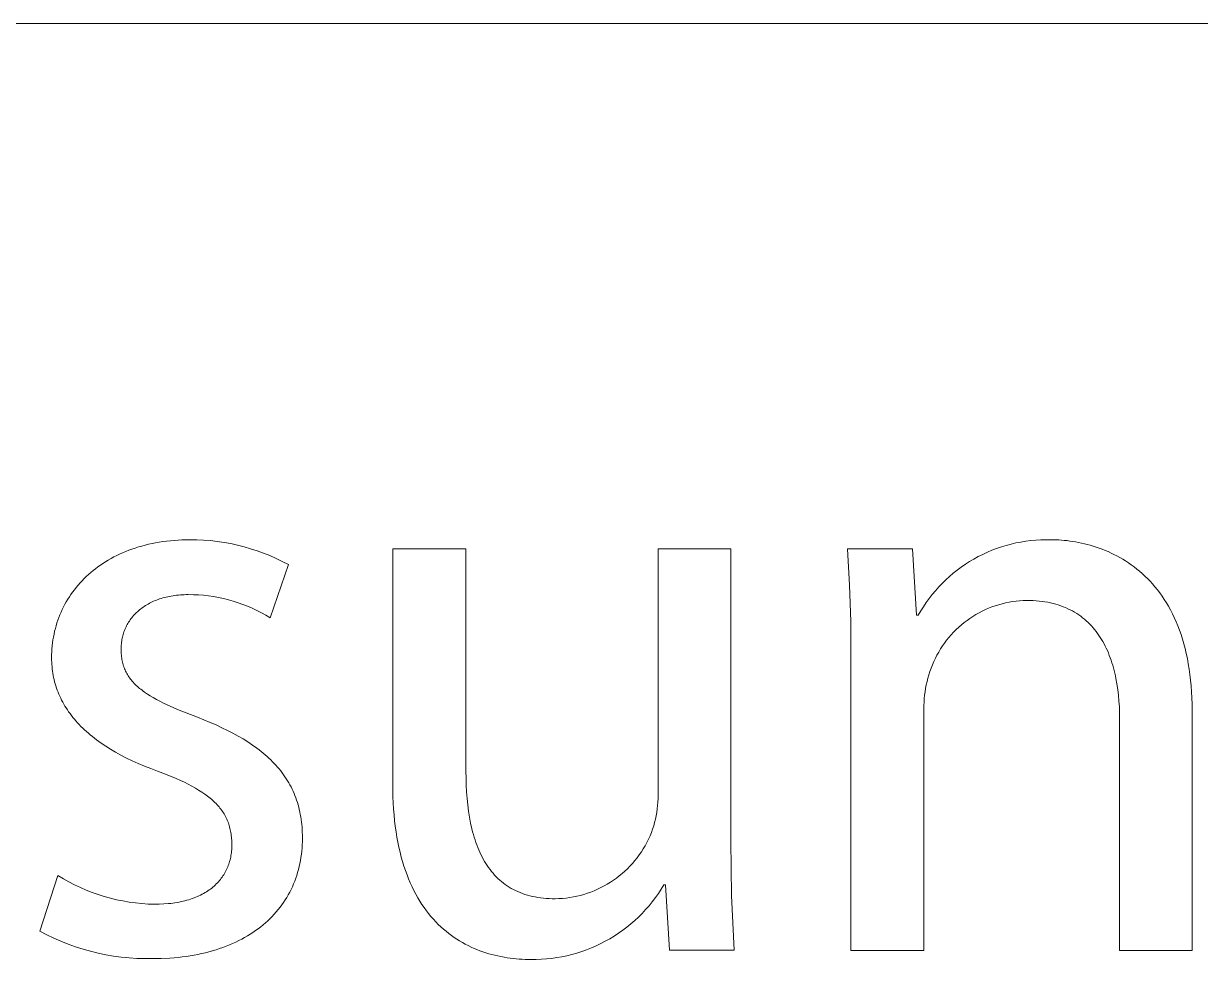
# Model space of a CAD drawing. Header units: millimetres. Extents: x 0 to 4468, y 0 to 3122.
# Drawn here: x 3453.2 to 3516.8, y 74.4 to 124.9 of the extents above; entities that cross this region are included whole.
import ezdxf

# ---------------------------------------------------------------- set-up
doc = ezdxf.new("R2010")
doc.units = ezdxf.units.MM
doc.header["$MEASUREMENT"] = 0
doc.layers.add('Domyślny', color=7, linetype='Continuous', true_color=0x000000)

msp = doc.modelspace()

# ---------------------------------------------------------------- linework, layer by layer
at = {"layer": 'Domyślny', "color": 18, "lineweight": 15, "true_color": 0x000000}
for p, q in [((2779.698, 124.861), (4464.069, 124.861)), ((3459.251, 96.564), (3459.427, 96.62)), ((3459.427, 96.62), (3459.607, 96.672)), ((3459.607, 96.672), (3459.79, 96.721)), ((3459.79, 96.721), (3459.976, 96.766)), ((3459.976, 96.766), (3460.165, 96.808)), ((3460.165, 96.808), (3460.356, 96.845)), ((3460.356, 96.845), (3460.551, 96.88)), ((3460.551, 96.88), (3460.748, 96.91)), ((3460.748, 96.91), (3460.948, 96.936)), ((3460.948, 96.936), (3461.151, 96.959)), ((3461.151, 96.959), (3461.357, 96.977)), ((3461.357, 96.977), (3461.566, 96.992)), ((3461.566, 96.992), (3461.778, 97.002)), ((3461.778, 97.002), (3461.992, 97.008)), ((3461.992, 97.008), (3462.209, 97.01)), ((3462.209, 97.01), (3462.578, 97.006)), ((3462.578, 97.006), (3462.947, 96.989)), ((3462.947, 96.989), (3463.314, 96.96)), ((3463.314, 96.96), (3463.681, 96.919)), ((3463.681, 96.919), (3464.046, 96.865)), ((3464.046, 96.865), (3464.409, 96.799)), ((3464.409, 96.799), (3464.77, 96.721)), ((3464.77, 96.721), (3465.128, 96.63)), ((3465.128, 96.63), (3465.483, 96.528)), ((3505.755, 96.536), (3506.011, 96.624)), ((3506.011, 96.624), (3506.27, 96.703)), ((3506.27, 96.703), (3506.531, 96.773)), ((3506.531, 96.773), (3506.794, 96.835)), ((3506.794, 96.835), (3507.06, 96.887)), ((3507.06, 96.887), (3507.327, 96.931)), ((3507.327, 96.931), (3507.595, 96.965)), ((3507.595, 96.965), (3507.865, 96.99)), ((3507.865, 96.99), (3508.135, 97.006)), ((3508.135, 97.006), (3508.405, 97.013)), ((3508.405, 97.013), (3508.675, 97.01)), ((3508.675, 97.01), (3508.817, 97.009)), ((3508.817, 97.009), (3508.961, 97.005)), ((3508.961, 97.005), (3509.106, 96.998)), ((3509.106, 96.998), (3509.254, 96.988)), ((3509.254, 96.988), (3509.404, 96.976)), ((3509.404, 96.976), (3509.555, 96.96)), ((3509.555, 96.96), (3509.708, 96.941)), ((3509.708, 96.941), (3509.862, 96.919)), ((3509.862, 96.919), (3510.018, 96.893)), ((3510.018, 96.893), (3510.174, 96.864)), ((3510.174, 96.864), (3510.332, 96.831)), ((3510.332, 96.831), (3510.49, 96.795)), ((3510.49, 96.795), (3510.65, 96.756)), ((3510.65, 96.756), (3510.809, 96.712)), ((3510.809, 96.712), (3510.969, 96.665)), ((3510.969, 96.665), (3511.13, 96.613)), ((3511.13, 96.613), (3511.29, 96.558)), ((3457.799, 95.913), (3457.947, 95.998)), ((3457.947, 95.998), (3458.099, 96.08)), ((3458.099, 96.08), (3458.254, 96.159)), ((3458.254, 96.159), (3458.413, 96.235)), ((3458.413, 96.235), (3458.574, 96.307)), ((3458.574, 96.307), (3458.739, 96.376)), ((3458.739, 96.376), (3458.906, 96.442)), ((3458.906, 96.442), (3459.077, 96.505)), ((3459.077, 96.505), (3459.251, 96.564)), ((3465.483, 96.528), (3465.834, 96.414)), ((3465.834, 96.414), (3466.181, 96.288)), ((3466.181, 96.288), (3466.523, 96.151)), ((3466.523, 96.151), (3466.861, 96.002)), ((3466.861, 96.002), (3467.194, 95.842)), ((3473.151, 83.842), (3473.151, 96.519)), ((3473.151, 96.519), (3477.109, 96.519)), ((3477.109, 96.519), (3477.109, 84.527)), ((3487.48, 83.232), (3487.48, 96.519)), ((3487.48, 96.519), (3491.408, 96.519)), ((3491.408, 96.519), (3491.408, 80.762)), ((3497.818, 94.562), (3497.709, 96.519)), ((3497.709, 96.519), (3501.206, 96.519)), ((3501.206, 96.519), (3501.429, 92.933)), ((3504.296, 95.831), (3504.529, 95.969)), ((3504.529, 95.969), (3504.766, 96.099)), ((3504.766, 96.099), (3505.008, 96.221)), ((3505.008, 96.221), (3505.253, 96.334)), ((3505.253, 96.334), (3505.503, 96.439)), ((3505.503, 96.439), (3505.755, 96.536)), ((3511.29, 96.558), (3511.451, 96.498)), ((3511.451, 96.498), (3511.611, 96.435)), ((3511.611, 96.435), (3511.771, 96.367)), ((3511.771, 96.367), (3511.931, 96.294)), ((3511.931, 96.294), (3512.09, 96.217)), ((3512.09, 96.217), (3512.248, 96.136)), ((3512.248, 96.136), (3512.405, 96.05)), ((3512.405, 96.05), (3512.561, 95.959)), ((3512.561, 95.959), (3512.716, 95.864)), ((3456.85, 95.239), (3456.975, 95.344)), ((3456.975, 95.344), (3457.104, 95.445)), ((3457.104, 95.445), (3457.237, 95.545)), ((3457.237, 95.545), (3457.372, 95.641)), ((3457.372, 95.641), (3457.511, 95.735)), ((3457.511, 95.735), (3457.653, 95.826)), ((3457.653, 95.826), (3457.799, 95.913)), ((3467.521, 95.671), (3466.539, 92.799)), ((3467.194, 95.842), (3467.521, 95.671)), ((3503.416, 95.203), (3503.628, 95.372)), ((3503.628, 95.372), (3503.845, 95.532)), ((3503.845, 95.532), (3504.068, 95.686)), ((3504.068, 95.686), (3504.296, 95.831)), ((3512.716, 95.864), (3512.87, 95.763)), ((3512.87, 95.763), (3513.022, 95.658)), ((3513.022, 95.658), (3513.173, 95.547)), ((3513.173, 95.547), (3513.322, 95.431)), ((3513.322, 95.431), (3513.469, 95.31)), ((3513.469, 95.31), (3513.614, 95.184)), ((3456.168, 94.559), (3456.273, 94.678)), ((3456.273, 94.678), (3456.382, 94.795)), ((3456.382, 94.795), (3456.493, 94.91)), ((3456.493, 94.91), (3456.609, 95.022)), ((3456.609, 95.022), (3456.728, 95.132)), ((3456.728, 95.132), (3456.85, 95.239)), ((3502.816, 94.657), (3503.01, 94.846)), ((3503.01, 94.846), (3503.21, 95.028)), ((3503.21, 95.028), (3503.416, 95.203)), ((3513.614, 95.184), (3513.756, 95.052)), ((3513.756, 95.052), (3513.897, 94.915)), ((3513.897, 94.915), (3514.035, 94.772)), ((3514.035, 94.772), (3514.17, 94.623)), ((3455.697, 93.928), (3455.784, 94.059)), ((3455.784, 94.059), (3455.875, 94.187)), ((3455.875, 94.187), (3455.969, 94.313)), ((3455.969, 94.313), (3456.067, 94.437)), ((3456.067, 94.437), (3456.168, 94.559)), ((3461.694, 94.034), (3461.591, 94.025)), ((3461.798, 94.041), (3461.694, 94.034)), ((3461.904, 94.045), (3461.798, 94.041)), ((3462.011, 94.048), (3461.904, 94.045)), ((3462.12, 94.049), (3462.011, 94.048)), ((3462.393, 94.046), (3462.12, 94.049)), ((3462.667, 94.034), (3462.393, 94.046)), ((3462.939, 94.012), (3462.667, 94.034)), ((3497.877, 92.602), (3497.818, 94.562)), ((3502.109, 93.839), (3502.275, 94.053)), ((3502.275, 94.053), (3502.448, 94.26)), ((3502.448, 94.26), (3502.629, 94.462)), ((3502.629, 94.462), (3502.816, 94.657)), ((3514.17, 94.623), (3514.302, 94.469)), ((3514.302, 94.469), (3514.432, 94.309)), ((3514.432, 94.309), (3514.559, 94.143)), ((3514.559, 94.143), (3514.682, 93.971)), ((3455.385, 93.388), (3455.458, 93.526)), ((3455.458, 93.526), (3455.534, 93.662)), ((3455.534, 93.662), (3455.614, 93.796)), ((3455.614, 93.796), (3455.697, 93.928)), ((3459.738, 93.415), (3459.673, 93.37)), ((3459.805, 93.458), (3459.738, 93.415)), ((3459.874, 93.5), (3459.805, 93.458)), ((3459.944, 93.541), (3459.874, 93.5)), ((3460.016, 93.58), (3459.944, 93.541)), ((3460.09, 93.618), (3460.016, 93.58)), ((3460.165, 93.655), (3460.09, 93.618)), ((3460.242, 93.69), (3460.165, 93.655)), ((3460.321, 93.723), (3460.242, 93.69)), ((3460.401, 93.755), (3460.321, 93.723)), ((3460.483, 93.786), (3460.401, 93.755)), ((3460.567, 93.815), (3460.483, 93.786)), ((3460.652, 93.842), (3460.567, 93.815)), ((3460.739, 93.868), (3460.652, 93.842)), ((3460.827, 93.893), (3460.739, 93.868)), ((3460.917, 93.915), (3460.827, 93.893)), ((3461.009, 93.936), (3460.917, 93.915)), ((3461.102, 93.955), (3461.009, 93.936)), ((3461.196, 93.973), (3461.102, 93.955)), ((3461.293, 93.989), (3461.196, 93.973)), ((3461.391, 94.003), (3461.293, 93.989)), ((3461.49, 94.015), (3461.391, 94.003)), ((3461.591, 94.025), (3461.49, 94.015)), ((3463.211, 93.982), (3462.939, 94.012)), ((3463.482, 93.943), (3463.211, 93.982)), ((3463.752, 93.894), (3463.482, 93.943)), ((3464.019, 93.837), (3463.752, 93.894)), ((3464.285, 93.772), (3464.019, 93.837)), ((3464.548, 93.697), (3464.285, 93.772)), ((3464.809, 93.614), (3464.548, 93.697)), ((3465.067, 93.522), (3464.809, 93.614)), ((3465.322, 93.422), (3465.067, 93.522)), ((3465.573, 93.314), (3465.322, 93.422)), ((3501.654, 93.167), (3501.798, 93.396)), ((3501.798, 93.396), (3501.95, 93.621)), ((3501.95, 93.621), (3502.109, 93.839)), ((3505.684, 93.448), (3505.503, 93.383)), ((3505.867, 93.506), (3505.684, 93.448)), ((3506.052, 93.557), (3505.867, 93.506)), ((3506.239, 93.602), (3506.052, 93.557)), ((3506.427, 93.641), (3506.239, 93.602)), ((3506.616, 93.673), (3506.427, 93.641)), ((3506.806, 93.699), (3506.616, 93.673)), ((3506.997, 93.718), (3506.806, 93.699)), ((3507.189, 93.731), (3506.997, 93.718)), ((3507.381, 93.737), (3507.189, 93.731)), ((3507.553, 93.735), (3507.381, 93.737)), ((3507.721, 93.728), (3507.553, 93.735)), ((3507.886, 93.718), (3507.721, 93.728)), ((3508.048, 93.703), (3507.886, 93.718)), ((3508.206, 93.685), (3508.048, 93.703)), ((3508.361, 93.662), (3508.206, 93.685)), ((3508.512, 93.636), (3508.361, 93.662)), ((3508.66, 93.605), (3508.512, 93.636)), ((3508.805, 93.571), (3508.66, 93.605)), ((3508.946, 93.533), (3508.805, 93.571)), ((3509.085, 93.491), (3508.946, 93.533)), ((3509.22, 93.446), (3509.085, 93.491)), ((3509.351, 93.397), (3509.22, 93.446)), ((3509.48, 93.345), (3509.351, 93.397)), ((3514.682, 93.971), (3514.802, 93.792)), ((3514.802, 93.792), (3514.919, 93.608)), ((3514.919, 93.608), (3515.031, 93.417)), ((3515.031, 93.417), (3515.141, 93.22)), ((3455.079, 92.671), (3455.133, 92.817)), ((3455.133, 92.817), (3455.19, 92.963)), ((3455.19, 92.963), (3455.252, 93.106)), ((3455.252, 93.106), (3455.316, 93.248)), ((3455.316, 93.248), (3455.385, 93.388)), ((3459.066, 92.8), (3459.022, 92.742)), ((3459.113, 92.857), (3459.066, 92.8)), ((3459.161, 92.914), (3459.113, 92.857)), ((3459.211, 92.969), (3459.161, 92.914)), ((3459.263, 93.023), (3459.211, 92.969)), ((3459.316, 93.076), (3459.263, 93.023)), ((3459.371, 93.128), (3459.316, 93.076)), ((3459.428, 93.179), (3459.371, 93.128)), ((3459.487, 93.229), (3459.428, 93.179)), ((3459.547, 93.277), (3459.487, 93.229)), ((3459.609, 93.324), (3459.547, 93.277)), ((3459.673, 93.37), (3459.609, 93.324)), ((3465.821, 93.197), (3465.573, 93.314)), ((3466.064, 93.073), (3465.821, 93.197)), ((3466.304, 92.94), (3466.064, 93.073)), ((3466.539, 92.799), (3466.304, 92.94)), ((3501.429, 92.933), (3501.519, 92.933)), ((3501.519, 92.933), (3501.654, 93.167)), ((3504.312, 92.766), (3504.155, 92.655)), ((3504.473, 92.872), (3504.312, 92.766)), ((3504.637, 92.972), (3504.473, 92.872)), ((3504.804, 93.066), (3504.637, 92.972)), ((3504.975, 93.154), (3504.804, 93.066)), ((3505.148, 93.237), (3504.975, 93.154)), ((3505.324, 93.313), (3505.148, 93.237)), ((3505.503, 93.383), (3505.324, 93.313)), ((3509.605, 93.288), (3509.48, 93.345)), ((3509.727, 93.229), (3509.605, 93.288)), ((3509.847, 93.166), (3509.727, 93.229)), ((3509.963, 93.1), (3509.847, 93.166)), ((3510.076, 93.03), (3509.963, 93.1)), ((3510.186, 92.957), (3510.076, 93.03)), ((3510.293, 92.881), (3510.186, 92.957)), ((3510.397, 92.802), (3510.293, 92.881)), ((3510.498, 92.72), (3510.397, 92.802)), ((3515.141, 93.22), (3515.246, 93.016)), ((3515.246, 93.016), (3515.347, 92.806)), ((3515.347, 92.806), (3515.444, 92.589)), ((3454.903, 92.069), (3454.942, 92.222)), ((3454.942, 92.222), (3454.984, 92.373)), ((3454.984, 92.373), (3455.03, 92.523)), ((3455.03, 92.523), (3455.079, 92.671)), ((3458.699, 92.175), (3458.672, 92.108)), ((3458.728, 92.242), (3458.699, 92.175)), ((3458.758, 92.307), (3458.728, 92.242)), ((3458.791, 92.372), (3458.758, 92.307)), ((3458.825, 92.436), (3458.791, 92.372)), ((3458.86, 92.499), (3458.825, 92.436)), ((3458.898, 92.561), (3458.86, 92.499)), ((3458.938, 92.622), (3458.898, 92.561)), ((3458.979, 92.682), (3458.938, 92.622)), ((3459.022, 92.742), (3458.979, 92.682)), ((3497.888, 90.642), (3497.877, 92.602)), ((3503.569, 92.16), (3503.434, 92.024)), ((3503.709, 92.291), (3503.569, 92.16)), ((3503.854, 92.418), (3503.709, 92.291)), ((3504.003, 92.539), (3503.854, 92.418)), ((3504.155, 92.655), (3504.003, 92.539)), ((3510.596, 92.634), (3510.498, 92.72)), ((3510.691, 92.546), (3510.596, 92.634)), ((3510.783, 92.455), (3510.691, 92.546)), ((3510.873, 92.361), (3510.783, 92.455)), ((3510.959, 92.264), (3510.873, 92.361)), ((3511.043, 92.164), (3510.959, 92.264)), ((3511.124, 92.062), (3511.043, 92.164)), ((3515.444, 92.589), (3515.536, 92.365)), ((3515.536, 92.365), (3515.625, 92.135)), ((3515.625, 92.135), (3515.708, 91.897)), ((3454.79, 91.446), (3454.813, 91.604)), ((3454.813, 91.604), (3454.839, 91.76)), ((3454.839, 91.76), (3454.869, 91.915)), ((3454.869, 91.915), (3454.903, 92.069)), ((3458.523, 91.547), (3458.513, 91.474)), ((3458.535, 91.62), (3458.523, 91.547)), ((3458.549, 91.691), (3458.535, 91.62)), ((3458.565, 91.762), (3458.549, 91.691)), ((3458.583, 91.833), (3458.565, 91.762)), ((3458.602, 91.903), (3458.583, 91.833)), ((3458.624, 91.972), (3458.602, 91.903)), ((3458.647, 92.04), (3458.624, 91.972)), ((3458.672, 92.108), (3458.647, 92.04)), ((3503.056, 91.588), (3502.941, 91.435)), ((3503.177, 91.738), (3503.056, 91.588)), ((3503.303, 91.883), (3503.177, 91.738)), ((3503.434, 92.024), (3503.303, 91.883)), ((3511.202, 91.957), (3511.124, 92.062)), ((3511.278, 91.849), (3511.202, 91.957)), ((3511.35, 91.739), (3511.278, 91.849)), ((3511.42, 91.626), (3511.35, 91.739)), ((3511.488, 91.511), (3511.42, 91.626)), ((3511.552, 91.393), (3511.488, 91.511)), ((3515.708, 91.897), (3515.787, 91.653)), ((3515.787, 91.653), (3515.86, 91.402)), ((3454.741, 90.805), (3454.748, 90.967)), ((3454.748, 90.967), (3454.758, 91.127)), ((3454.758, 91.127), (3454.772, 91.287)), ((3454.772, 91.287), (3454.79, 91.446)), ((3458.49, 91.178), (3458.489, 91.103)), ((3458.489, 91.103), (3458.49, 91.02)), ((3458.493, 91.253), (3458.49, 91.178)), ((3458.49, 91.02), (3458.493, 90.937)), ((3458.497, 91.327), (3458.493, 91.253)), ((3458.493, 90.937), (3458.498, 90.856)), ((3458.504, 91.401), (3458.497, 91.327)), ((3458.498, 90.856), (3458.504, 90.777)), ((3458.513, 91.474), (3458.504, 91.401)), ((3502.627, 90.952), (3502.534, 90.784)), ((3502.726, 91.117), (3502.627, 90.952)), ((3502.831, 91.278), (3502.726, 91.117)), ((3502.941, 91.435), (3502.831, 91.278)), ((3511.615, 91.273), (3511.552, 91.393)), ((3511.674, 91.151), (3511.615, 91.273)), ((3511.731, 91.026), (3511.674, 91.151)), ((3511.786, 90.9), (3511.731, 91.026)), ((3511.838, 90.771), (3511.786, 90.9)), ((3515.86, 91.402), (3515.929, 91.143)), ((3515.929, 91.143), (3515.993, 90.877)), ((3515.993, 90.877), (3516.051, 90.604)), ((3454.739, 90.642), (3454.741, 90.805)), ((3454.741, 90.521), (3454.739, 90.642)), ((3454.745, 90.401), (3454.741, 90.521)), ((3454.751, 90.281), (3454.745, 90.401)), ((3454.761, 90.162), (3454.751, 90.281)), ((3458.504, 90.777), (3458.513, 90.699)), ((3458.513, 90.699), (3458.523, 90.622)), ((3458.523, 90.622), (3458.536, 90.547)), ((3458.536, 90.547), (3458.55, 90.472)), ((3458.55, 90.472), (3458.566, 90.399)), ((3458.566, 90.399), (3458.585, 90.327)), ((3458.585, 90.327), (3458.605, 90.257)), ((3458.605, 90.257), (3458.627, 90.187)), ((3497.888, 74.855), (3497.888, 90.642)), ((3502.289, 90.263), (3502.219, 90.084)), ((3502.364, 90.44), (3502.289, 90.263)), ((3502.446, 90.614), (3502.364, 90.44)), ((3502.534, 90.784), (3502.446, 90.614)), ((3511.887, 90.64), (3511.838, 90.771)), ((3511.934, 90.507), (3511.887, 90.64)), ((3511.979, 90.372), (3511.934, 90.507)), ((3512.021, 90.235), (3511.979, 90.372)), ((3512.06, 90.097), (3512.021, 90.235)), ((3516.051, 90.604), (3516.103, 90.323)), ((3516.103, 90.323), (3516.15, 90.035)), ((3454.773, 90.044), (3454.761, 90.162)), ((3454.788, 89.926), (3454.773, 90.044)), ((3454.805, 89.809), (3454.788, 89.926)), ((3454.826, 89.693), (3454.805, 89.809)), ((3454.849, 89.577), (3454.826, 89.693)), ((3458.627, 90.187), (3458.651, 90.119)), ((3458.651, 90.119), (3458.677, 90.052)), ((3458.677, 90.052), (3458.705, 89.985)), ((3458.705, 89.985), (3458.735, 89.92)), ((3458.735, 89.92), (3458.767, 89.856)), ((3458.767, 89.856), (3458.801, 89.793)), ((3458.801, 89.793), (3458.837, 89.73)), ((3458.837, 89.73), (3458.875, 89.669)), ((3458.875, 89.669), (3458.915, 89.608)), ((3458.915, 89.608), (3458.958, 89.549)), ((3502.099, 89.719), (3502.045, 89.54)), ((3502.156, 89.903), (3502.099, 89.719)), ((3502.219, 90.084), (3502.156, 89.903)), ((3512.098, 89.956), (3512.06, 90.097)), ((3512.133, 89.814), (3512.098, 89.956)), ((3512.166, 89.67), (3512.133, 89.814)), ((3512.196, 89.524), (3512.166, 89.67)), ((3516.15, 90.035), (3516.191, 89.739)), ((3516.191, 89.739), (3516.227, 89.436)), ((3454.874, 89.462), (3454.849, 89.577)), ((3454.903, 89.348), (3454.874, 89.462)), ((3454.934, 89.235), (3454.903, 89.348)), ((3454.968, 89.122), (3454.934, 89.235)), ((3455.004, 89.01), (3454.968, 89.122)), ((3455.044, 88.899), (3455.004, 89.01)), ((3458.958, 89.549), (3459.002, 89.49)), ((3459.002, 89.49), (3459.048, 89.432)), ((3459.048, 89.432), (3459.096, 89.374)), ((3459.096, 89.374), (3459.146, 89.318)), ((3459.146, 89.318), (3459.198, 89.262)), ((3459.198, 89.262), (3459.252, 89.207)), ((3459.252, 89.207), (3459.308, 89.152)), ((3459.308, 89.152), (3459.367, 89.098)), ((3459.367, 89.098), (3459.427, 89.045)), ((3459.427, 89.045), (3459.49, 88.992)), ((3459.49, 88.992), (3459.554, 88.94)), ((3501.92, 88.993), (3501.89, 88.808)), ((3501.956, 89.176), (3501.92, 88.993)), ((3501.998, 89.359), (3501.956, 89.176)), ((3502.045, 89.54), (3501.998, 89.359)), ((3512.25, 89.228), (3512.196, 89.524)), ((3512.295, 88.925), (3512.25, 89.228)), ((3516.227, 89.436), (3516.256, 89.125)), ((3516.256, 89.125), (3516.279, 88.805)), ((3455.086, 88.789), (3455.044, 88.899)), ((3455.131, 88.679), (3455.086, 88.789)), ((3455.179, 88.57), (3455.131, 88.679)), ((3455.229, 88.462), (3455.179, 88.57)), ((3455.282, 88.355), (3455.229, 88.462)), ((3455.338, 88.249), (3455.282, 88.355)), ((3459.554, 88.94), (3459.621, 88.888)), ((3459.621, 88.888), (3459.689, 88.837)), ((3459.689, 88.837), (3459.76, 88.786)), ((3459.76, 88.786), (3459.908, 88.686)), ((3459.908, 88.686), (3460.064, 88.587)), ((3460.064, 88.587), (3460.229, 88.489)), ((3460.229, 88.489), (3460.402, 88.393)), ((3460.402, 88.393), (3460.584, 88.297)), ((3501.849, 88.436), (3501.837, 88.249)), ((3501.866, 88.622), (3501.849, 88.436)), ((3501.89, 88.808), (3501.866, 88.622)), ((3512.332, 88.618), (3512.295, 88.925)), ((3512.36, 88.305), (3512.332, 88.618)), ((3516.279, 88.805), (3516.295, 88.478)), ((3516.295, 88.478), (3516.305, 88.143)), ((3455.397, 88.143), (3455.338, 88.249)), ((3455.459, 88.038), (3455.397, 88.143)), ((3455.523, 87.934), (3455.459, 88.038)), ((3455.59, 87.831), (3455.523, 87.934)), ((3455.66, 87.729), (3455.59, 87.831)), ((3455.733, 87.627), (3455.66, 87.729)), ((3460.584, 88.297), (3460.774, 88.201)), ((3460.774, 88.201), (3461.18, 88.011)), ((3461.18, 88.011), (3461.622, 87.82)), ((3461.622, 87.82), (3462.611, 87.428)), ((3501.837, 88.249), (3501.831, 88.062)), ((3501.831, 88.062), (3501.831, 87.874)), ((3501.831, 87.874), (3501.831, 74.855)), ((3512.38, 87.987), (3512.36, 88.305)), ((3512.391, 87.665), (3512.38, 87.987)), ((3516.305, 88.143), (3516.309, 87.8)), ((3516.309, 87.8), (3516.309, 74.855)), ((3455.809, 87.526), (3455.733, 87.627)), ((3455.887, 87.427), (3455.809, 87.526)), ((3455.969, 87.328), (3455.887, 87.427)), ((3456.053, 87.23), (3455.969, 87.328)), ((3456.14, 87.132), (3456.053, 87.23)), ((3456.23, 87.036), (3456.14, 87.132)), ((3462.611, 87.428), (3462.957, 87.293)), ((3462.957, 87.293), (3463.292, 87.155)), ((3463.292, 87.155), (3463.617, 87.014)), ((3512.395, 87.339), (3512.391, 87.665)), ((3512.395, 74.855), (3512.395, 87.339)), ((3456.322, 86.941), (3456.23, 87.036)), ((3456.418, 86.846), (3456.322, 86.941)), ((3456.516, 86.752), (3456.418, 86.846)), ((3456.618, 86.66), (3456.516, 86.752)), ((3456.722, 86.568), (3456.618, 86.66)), ((3456.829, 86.477), (3456.722, 86.568)), ((3456.939, 86.387), (3456.829, 86.477)), ((3463.617, 87.014), (3463.931, 86.87)), ((3463.931, 86.87), (3464.234, 86.722)), ((3464.234, 86.722), (3464.526, 86.572)), ((3464.526, 86.572), (3464.808, 86.417)), ((3464.808, 86.417), (3465.078, 86.259)), ((3457.167, 86.21), (3456.939, 86.387)), ((3457.407, 86.037), (3457.167, 86.21)), ((3457.659, 85.867), (3457.407, 86.037)), ((3457.922, 85.702), (3457.659, 85.867)), ((3465.078, 86.259), (3465.338, 86.097)), ((3465.338, 86.097), (3465.587, 85.931)), ((3465.587, 85.931), (3465.825, 85.76)), ((3458.197, 85.54), (3457.922, 85.702)), ((3458.484, 85.383), (3458.197, 85.54)), ((3458.782, 85.23), (3458.484, 85.383)), ((3459.093, 85.08), (3458.782, 85.23)), ((3465.825, 85.76), (3465.94, 85.674)), ((3465.94, 85.674), (3466.052, 85.586)), ((3466.052, 85.586), (3466.161, 85.497)), ((3466.161, 85.497), (3466.268, 85.406)), ((3466.268, 85.406), (3466.372, 85.315)), ((3466.372, 85.315), (3466.473, 85.222)), ((3466.473, 85.222), (3466.572, 85.128)), ((3459.415, 84.936), (3459.093, 85.08)), ((3459.749, 84.795), (3459.415, 84.936)), ((3460.095, 84.659), (3459.749, 84.795)), ((3460.453, 84.527), (3460.095, 84.659)), ((3460.979, 84.326), (3460.453, 84.527)), ((3466.572, 85.128), (3466.668, 85.033)), ((3466.668, 85.033), (3466.761, 84.937)), ((3466.761, 84.937), (3466.851, 84.839)), ((3466.851, 84.839), (3466.939, 84.74)), ((3466.939, 84.74), (3467.023, 84.64)), ((3467.023, 84.64), (3467.106, 84.538)), ((3467.106, 84.538), (3467.185, 84.435)), ((3477.109, 84.527), (3477.113, 84.145)), ((3461.463, 84.125), (3460.979, 84.326)), ((3461.69, 84.023), (3461.463, 84.125)), ((3461.907, 83.921), (3461.69, 84.023)), ((3462.114, 83.819), (3461.907, 83.921)), ((3467.185, 84.435), (3467.261, 84.331)), ((3467.261, 84.331), (3467.335, 84.225)), ((3467.335, 84.225), (3467.406, 84.117)), ((3467.406, 84.117), (3467.475, 84.009)), ((3467.475, 84.009), (3467.54, 83.899)), ((3467.54, 83.899), (3467.603, 83.787)), ((3477.113, 84.145), (3477.124, 83.772)), ((3462.311, 83.715), (3462.114, 83.819)), ((3462.499, 83.611), (3462.311, 83.715)), ((3462.677, 83.505), (3462.499, 83.611)), ((3462.846, 83.397), (3462.677, 83.505)), ((3463.006, 83.288), (3462.846, 83.397)), ((3463.082, 83.233), (3463.006, 83.288)), ((3463.156, 83.178), (3463.082, 83.233)), ((3467.603, 83.787), (3467.663, 83.674)), ((3467.663, 83.674), (3467.72, 83.559)), ((3467.72, 83.559), (3467.774, 83.443)), ((3467.774, 83.443), (3467.826, 83.325)), ((3467.826, 83.325), (3467.875, 83.205)), ((3473.163, 83.147), (3473.151, 83.842)), ((3477.124, 83.772), (3477.143, 83.408)), ((3477.143, 83.408), (3477.17, 83.051)), ((3487.478, 83.044), (3487.48, 83.232)), ((3463.228, 83.122), (3463.156, 83.178)), ((3463.298, 83.065), (3463.228, 83.122)), ((3463.366, 83.008), (3463.298, 83.065)), ((3463.431, 82.951), (3463.366, 83.008)), ((3463.494, 82.893), (3463.431, 82.951)), ((3463.555, 82.834), (3463.494, 82.893)), ((3463.614, 82.775), (3463.555, 82.834)), ((3463.671, 82.715), (3463.614, 82.775)), ((3463.726, 82.654), (3463.671, 82.715)), ((3463.778, 82.593), (3463.726, 82.654)), ((3467.875, 83.205), (3467.921, 83.084)), ((3467.921, 83.084), (3467.964, 82.962)), ((3467.964, 82.962), (3468.005, 82.837)), ((3468.005, 82.837), (3468.043, 82.711)), ((3468.043, 82.711), (3468.078, 82.583)), ((3473.177, 82.812), (3473.163, 83.147)), ((3473.198, 82.485), (3473.177, 82.812)), ((3477.17, 83.051), (3477.205, 82.704)), ((3477.205, 82.704), (3477.248, 82.366)), ((3487.434, 82.483), (3487.455, 82.669)), ((3487.455, 82.669), (3487.469, 82.857)), ((3487.469, 82.857), (3487.478, 83.044)), ((3463.829, 82.532), (3463.778, 82.593)), ((3463.877, 82.469), (3463.829, 82.532)), ((3463.924, 82.406), (3463.877, 82.469)), ((3463.968, 82.342), (3463.924, 82.406)), ((3464.011, 82.277), (3463.968, 82.342)), ((3464.051, 82.212), (3464.011, 82.277)), ((3464.09, 82.146), (3464.051, 82.212)), ((3464.126, 82.079), (3464.09, 82.146)), ((3464.161, 82.011), (3464.126, 82.079)), ((3464.193, 81.942), (3464.161, 82.011)), ((3468.078, 82.583), (3468.11, 82.454)), ((3468.11, 82.454), (3468.139, 82.323)), ((3468.139, 82.323), (3468.166, 82.19)), ((3468.166, 82.19), (3468.19, 82.055)), ((3468.19, 82.055), (3468.211, 81.919)), ((3473.223, 82.166), (3473.198, 82.485)), ((3473.255, 81.855), (3473.223, 82.166)), ((3477.248, 82.366), (3477.3, 82.037)), ((3477.3, 82.037), (3477.36, 81.718)), ((3487.336, 81.928), (3487.375, 82.112)), ((3487.375, 82.112), (3487.408, 82.297)), ((3487.408, 82.297), (3487.434, 82.483)), ((3464.224, 81.873), (3464.193, 81.942)), ((3464.253, 81.802), (3464.224, 81.873)), ((3464.28, 81.731), (3464.253, 81.802)), ((3464.305, 81.659), (3464.28, 81.731)), ((3464.328, 81.585), (3464.305, 81.659)), ((3464.35, 81.511), (3464.328, 81.585)), ((3464.369, 81.436), (3464.35, 81.511)), ((3464.387, 81.36), (3464.369, 81.436)), ((3464.403, 81.283), (3464.387, 81.36)), ((3468.211, 81.919), (3468.229, 81.78)), ((3468.229, 81.78), (3468.244, 81.64)), ((3468.244, 81.64), (3468.257, 81.498)), ((3468.257, 81.498), (3468.267, 81.354)), ((3468.267, 81.354), (3468.274, 81.208)), ((3473.291, 81.552), (3473.255, 81.855)), ((3473.333, 81.256), (3473.291, 81.552)), ((3477.36, 81.718), (3477.429, 81.408)), ((3477.429, 81.408), (3477.467, 81.257)), ((3487.123, 81.208), (3487.185, 81.386)), ((3487.185, 81.386), (3487.241, 81.565)), ((3487.241, 81.565), (3487.292, 81.746)), ((3487.292, 81.746), (3487.336, 81.928)), ((3464.417, 81.205), (3464.403, 81.283)), ((3464.43, 81.125), (3464.417, 81.205)), ((3464.441, 81.045), (3464.43, 81.125)), ((3464.45, 80.963), (3464.441, 81.045)), ((3464.457, 80.881), (3464.45, 80.963)), ((3464.463, 80.797), (3464.457, 80.881)), ((3464.467, 80.712), (3464.463, 80.797)), ((3464.47, 80.626), (3464.467, 80.712)), ((3468.277, 80.733), (3468.271, 80.557)), ((3468.274, 81.208), (3468.278, 81.061)), ((3468.28, 80.911), (3468.277, 80.733)), ((3468.278, 81.061), (3468.28, 80.911)), ((3473.38, 80.968), (3473.333, 81.256)), ((3473.431, 80.688), (3473.38, 80.968)), ((3477.467, 81.257), (3477.508, 81.109)), ((3477.508, 81.109), (3477.551, 80.963)), ((3477.551, 80.963), (3477.596, 80.82)), ((3477.596, 80.82), (3477.643, 80.68)), ((3486.876, 80.674), (3486.964, 80.849)), ((3486.964, 80.849), (3487.047, 81.027)), ((3487.047, 81.027), (3487.123, 81.208)), ((3491.408, 80.762), (3491.446, 77.814)), ((3464.435, 80.047), (3464.446, 80.128)), ((3464.446, 80.128), (3464.455, 80.209)), ((3464.455, 80.209), (3464.462, 80.29)), ((3464.462, 80.29), (3464.467, 80.373)), ((3464.467, 80.373), (3464.469, 80.455)), ((3464.469, 80.455), (3464.47, 80.539)), ((3464.47, 80.539), (3464.47, 80.626)), ((3468.245, 80.21), (3468.226, 80.039)), ((3468.26, 80.383), (3468.245, 80.21)), ((3468.271, 80.557), (3468.26, 80.383)), ((3473.488, 80.415), (3473.431, 80.688)), ((3473.55, 80.15), (3473.488, 80.415)), ((3473.616, 79.891), (3473.55, 80.15)), ((3477.643, 80.68), (3477.693, 80.542)), ((3477.693, 80.542), (3477.745, 80.407)), ((3477.745, 80.407), (3477.8, 80.275)), ((3477.8, 80.275), (3477.857, 80.146)), ((3477.857, 80.146), (3477.916, 80.019)), ((3486.463, 80.006), (3486.575, 80.167)), ((3486.575, 80.167), (3486.681, 80.332)), ((3486.681, 80.332), (3486.781, 80.501)), ((3486.781, 80.501), (3486.876, 80.674)), ((3464.248, 79.358), (3464.276, 79.431)), ((3464.276, 79.431), (3464.303, 79.506)), ((3464.303, 79.506), (3464.328, 79.581)), ((3464.328, 79.581), (3464.351, 79.657)), ((3464.351, 79.657), (3464.372, 79.733)), ((3464.372, 79.733), (3464.391, 79.811)), ((3464.391, 79.811), (3464.407, 79.889)), ((3464.407, 79.889), (3464.422, 79.968)), ((3464.422, 79.968), (3464.435, 80.047)), ((3468.142, 79.538), (3468.106, 79.375)), ((3468.174, 79.703), (3468.142, 79.538)), ((3468.202, 79.87), (3468.174, 79.703)), ((3468.226, 80.039), (3468.202, 79.87)), ((3473.686, 79.64), (3473.616, 79.891)), ((3473.762, 79.397), (3473.686, 79.64)), ((3477.916, 80.019), (3477.979, 79.895)), ((3477.979, 79.895), (3478.043, 79.775)), ((3478.043, 79.775), (3478.11, 79.657)), ((3478.11, 79.657), (3478.18, 79.542)), ((3478.18, 79.542), (3478.253, 79.43)), ((3478.253, 79.43), (3478.328, 79.321)), ((3485.962, 79.401), (3486.095, 79.545)), ((3486.095, 79.545), (3486.223, 79.695)), ((3486.223, 79.695), (3486.346, 79.848)), ((3486.346, 79.848), (3486.463, 80.006)), ((3454.1, 75.897), (3455.082, 78.887)), ((3455.082, 78.887), (3455.376, 78.71)), ((3463.897, 78.742), (3463.944, 78.806)), ((3463.944, 78.806), (3463.989, 78.872)), ((3463.989, 78.872), (3464.032, 78.938)), ((3464.032, 78.938), (3464.073, 79.006)), ((3464.073, 79.006), (3464.112, 79.074)), ((3464.112, 79.074), (3464.149, 79.144)), ((3464.149, 79.144), (3464.184, 79.214)), ((3464.184, 79.214), (3464.217, 79.286)), ((3464.217, 79.286), (3464.248, 79.358)), ((3467.972, 78.896), (3467.92, 78.741)), ((3468.021, 79.054), (3467.972, 78.896)), ((3468.066, 79.213), (3468.021, 79.054)), ((3468.106, 79.375), (3468.066, 79.213)), ((3473.841, 79.16), (3473.762, 79.397)), ((3473.925, 78.93), (3473.841, 79.16)), ((3474.013, 78.707), (3473.925, 78.93)), ((3478.328, 79.321), (3478.406, 79.216)), ((3478.406, 79.216), (3478.486, 79.113)), ((3478.486, 79.113), (3478.569, 79.014)), ((3478.569, 79.014), (3478.655, 78.917)), ((3478.655, 78.917), (3478.744, 78.824)), ((3478.744, 78.824), (3478.835, 78.734)), ((3485.227, 78.751), (3485.382, 78.871)), ((3485.382, 78.871), (3485.534, 78.996)), ((3485.534, 78.996), (3485.681, 79.126)), ((3485.681, 79.126), (3485.824, 79.261)), ((3485.824, 79.261), (3485.962, 79.401)), ((3455.376, 78.71), (3455.677, 78.543)), ((3455.677, 78.543), (3455.982, 78.386)), ((3455.982, 78.386), (3456.293, 78.24)), ((3456.293, 78.24), (3456.609, 78.104)), ((3463.242, 78.114), (3463.312, 78.164)), ((3463.312, 78.164), (3463.38, 78.216)), ((3463.38, 78.216), (3463.446, 78.27)), ((3463.446, 78.27), (3463.509, 78.325)), ((3463.509, 78.325), (3463.571, 78.38)), ((3463.571, 78.38), (3463.63, 78.438)), ((3463.63, 78.438), (3463.688, 78.496)), ((3463.688, 78.496), (3463.743, 78.556)), ((3463.743, 78.556), (3463.796, 78.617)), ((3463.796, 78.617), (3463.848, 78.679)), ((3463.848, 78.679), (3463.897, 78.742)), ((3467.737, 78.288), (3467.668, 78.141)), ((3467.802, 78.437), (3467.737, 78.288)), ((3467.863, 78.588), (3467.802, 78.437)), ((3467.92, 78.741), (3467.863, 78.588)), ((3474.104, 78.491), (3474.013, 78.707)), ((3474.2, 78.281), (3474.104, 78.491)), ((3474.3, 78.078), (3474.2, 78.281)), ((3478.835, 78.734), (3478.929, 78.648)), ((3478.929, 78.648), (3479.027, 78.565)), ((3479.027, 78.565), (3479.127, 78.485)), ((3479.127, 78.485), (3479.229, 78.408)), ((3479.229, 78.408), (3479.335, 78.335)), ((3479.335, 78.335), (3479.444, 78.265)), ((3479.444, 78.265), (3479.555, 78.199)), ((3479.555, 78.199), (3479.67, 78.136)), ((3484.033, 78.074), (3484.213, 78.153)), ((3484.213, 78.153), (3484.39, 78.238)), ((3484.39, 78.238), (3484.564, 78.329)), ((3484.564, 78.329), (3484.735, 78.426)), ((3484.735, 78.426), (3484.903, 78.529)), ((3484.903, 78.529), (3485.067, 78.637)), ((3485.067, 78.637), (3485.227, 78.751)), ((3487.647, 78.159), (3487.495, 77.927)), ((3487.792, 78.396), (3487.647, 78.159)), ((3487.882, 78.396), (3487.792, 78.396)), ((3488.09, 74.87), (3487.882, 78.396)), ((3456.609, 78.104), (3456.929, 77.979)), ((3456.929, 77.979), (3457.253, 77.864)), ((3457.253, 77.864), (3457.581, 77.761)), ((3457.581, 77.761), (3457.912, 77.669)), ((3457.912, 77.669), (3458.246, 77.588)), ((3458.246, 77.588), (3458.582, 77.518)), ((3458.582, 77.518), (3458.921, 77.459)), ((3461.837, 77.506), (3461.94, 77.532)), ((3461.94, 77.532), (3462.042, 77.559)), ((3462.042, 77.559), (3462.142, 77.589)), ((3462.142, 77.589), (3462.239, 77.62)), ((3462.239, 77.62), (3462.334, 77.652)), ((3462.334, 77.652), (3462.427, 77.686)), ((3462.427, 77.686), (3462.518, 77.722)), ((3462.518, 77.722), (3462.607, 77.76)), ((3462.607, 77.76), (3462.694, 77.799)), ((3462.694, 77.799), (3462.779, 77.839)), ((3462.779, 77.839), (3462.861, 77.881)), ((3462.861, 77.881), (3462.942, 77.925)), ((3462.942, 77.925), (3463.02, 77.97)), ((3463.02, 77.97), (3463.096, 78.016)), ((3463.096, 78.016), (3463.17, 78.064)), ((3463.17, 78.064), (3463.242, 78.114)), ((3467.351, 77.577), (3467.262, 77.442)), ((3467.436, 77.715), (3467.351, 77.577)), ((3467.517, 77.855), (3467.436, 77.715)), ((3467.594, 77.997), (3467.517, 77.855)), ((3467.668, 78.141), (3467.594, 77.997)), ((3474.403, 77.882), (3474.3, 78.078)), ((3474.51, 77.692), (3474.403, 77.882)), ((3474.62, 77.508), (3474.51, 77.692)), ((3479.67, 78.136), (3479.788, 78.077)), ((3479.788, 78.077), (3479.908, 78.022)), ((3479.908, 78.022), (3480.032, 77.97)), ((3480.032, 77.97), (3480.159, 77.921)), ((3480.159, 77.921), (3480.289, 77.877)), ((3480.289, 77.877), (3480.422, 77.836)), ((3480.422, 77.836), (3480.558, 77.798)), ((3480.558, 77.798), (3480.697, 77.765)), ((3480.697, 77.765), (3480.84, 77.735)), ((3480.84, 77.735), (3480.986, 77.71)), ((3480.986, 77.71), (3481.135, 77.688)), ((3481.135, 77.688), (3481.287, 77.67)), ((3481.287, 77.67), (3481.443, 77.656)), ((3481.443, 77.656), (3481.602, 77.646)), ((3481.602, 77.646), (3481.764, 77.639)), ((3481.764, 77.639), (3481.93, 77.637)), ((3481.93, 77.637), (3482.126, 77.644)), ((3482.126, 77.644), (3482.322, 77.657)), ((3482.322, 77.657), (3482.518, 77.677)), ((3482.518, 77.677), (3482.712, 77.703)), ((3482.712, 77.703), (3482.906, 77.737)), ((3482.906, 77.737), (3483.098, 77.776)), ((3483.098, 77.776), (3483.289, 77.823)), ((3483.289, 77.823), (3483.478, 77.876)), ((3483.478, 77.876), (3483.666, 77.936)), ((3483.666, 77.936), (3483.851, 78.002)), ((3483.851, 78.002), (3484.033, 78.074)), ((3487.334, 77.7), (3487.165, 77.478)), ((3487.495, 77.927), (3487.334, 77.7)), ((3491.446, 77.814), (3491.587, 74.87)), ((3458.921, 77.459), (3459.261, 77.412)), ((3459.261, 77.412), (3459.603, 77.377)), ((3459.603, 77.377), (3459.946, 77.352)), ((3459.946, 77.352), (3460.289, 77.34)), ((3460.289, 77.34), (3460.551, 77.344)), ((3460.551, 77.344), (3460.805, 77.356)), ((3460.805, 77.356), (3461.049, 77.376)), ((3461.049, 77.376), (3461.168, 77.389)), ((3461.168, 77.389), (3461.285, 77.404)), ((3461.285, 77.404), (3461.4, 77.421)), ((3461.4, 77.421), (3461.512, 77.439)), ((3461.512, 77.439), (3461.622, 77.46)), ((3461.622, 77.46), (3461.731, 77.482)), ((3461.731, 77.482), (3461.837, 77.506)), ((3466.866, 76.927), (3466.758, 76.804)), ((3466.971, 77.052), (3466.866, 76.927)), ((3467.072, 77.18), (3466.971, 77.052)), ((3467.169, 77.31), (3467.072, 77.18)), ((3467.262, 77.442), (3467.169, 77.31)), ((3474.734, 77.331), (3474.62, 77.508)), ((3474.85, 77.16), (3474.734, 77.331)), ((3474.97, 76.995), (3474.85, 77.16)), ((3475.093, 76.836), (3474.97, 76.995)), ((3486.807, 77.053), (3486.617, 76.85)), ((3486.99, 77.263), (3486.807, 77.053)), ((3487.165, 77.478), (3486.99, 77.263)), ((3466.285, 76.34), (3466.157, 76.231)), ((3466.409, 76.452), (3466.285, 76.34)), ((3466.529, 76.567), (3466.409, 76.452)), ((3466.645, 76.684), (3466.529, 76.567)), ((3466.758, 76.804), (3466.645, 76.684)), ((3475.219, 76.682), (3475.093, 76.836)), ((3475.348, 76.535), (3475.219, 76.682)), ((3475.48, 76.393), (3475.348, 76.535)), ((3475.614, 76.257), (3475.48, 76.393)), ((3475.75, 76.127), (3475.614, 76.257)), ((3486.007, 76.281), (3485.791, 76.106)), ((3486.216, 76.464), (3486.007, 76.281)), ((3486.42, 76.654), (3486.216, 76.464)), ((3486.617, 76.85), (3486.42, 76.654)), ((3454.474, 75.701), (3454.1, 75.897)), ((3454.855, 75.518), (3454.474, 75.701)), ((3465.313, 75.636), (3465.159, 75.547)), ((3465.463, 75.728), (3465.313, 75.636)), ((3465.609, 75.823), (3465.463, 75.728)), ((3465.752, 75.921), (3465.609, 75.823)), ((3465.891, 76.021), (3465.752, 75.921)), ((3466.026, 76.125), (3465.891, 76.021)), ((3466.157, 76.231), (3466.026, 76.125)), ((3475.889, 76.002), (3475.75, 76.127)), ((3476.03, 75.882), (3475.889, 76.002)), ((3476.174, 75.768), (3476.03, 75.882)), ((3476.319, 75.659), (3476.174, 75.768)), ((3476.466, 75.555), (3476.319, 75.659)), ((3485.109, 75.625), (3484.872, 75.481)), ((3485.342, 75.778), (3485.109, 75.625)), ((3485.569, 75.938), (3485.342, 75.778)), ((3485.791, 76.106), (3485.569, 75.938)), ((3455.242, 75.349), (3454.855, 75.518)), ((3455.634, 75.193), (3455.242, 75.349)), ((3456.032, 75.051), (3455.634, 75.193)), ((3456.434, 74.922), (3456.032, 75.051)), ((3463.983, 75.013), (3463.801, 74.949)), ((3464.162, 75.079), (3463.983, 75.013)), ((3464.337, 75.149), (3464.162, 75.079)), ((3464.509, 75.223), (3464.337, 75.149)), ((3464.677, 75.299), (3464.509, 75.223)), ((3464.841, 75.379), (3464.677, 75.299)), ((3465.002, 75.462), (3464.841, 75.379)), ((3465.159, 75.547), (3465.002, 75.462)), ((3476.615, 75.456), (3476.466, 75.555)), ((3476.766, 75.362), (3476.615, 75.456)), ((3476.919, 75.273), (3476.766, 75.362)), ((3477.073, 75.189), (3476.919, 75.273)), ((3477.228, 75.109), (3477.073, 75.189)), ((3477.385, 75.034), (3477.228, 75.109)), ((3477.543, 74.963), (3477.385, 75.034)), ((3483.876, 74.986), (3483.617, 74.884)), ((3484.131, 75.097), (3483.876, 74.986)), ((3484.382, 75.217), (3484.131, 75.097)), ((3484.629, 75.345), (3484.382, 75.217)), ((3484.872, 75.481), (3484.629, 75.345)), ((3456.841, 74.808), (3456.434, 74.922)), ((3457.251, 74.708), (3456.841, 74.808)), ((3457.664, 74.622), (3457.251, 74.708)), ((3458.081, 74.55), (3457.664, 74.622)), ((3458.499, 74.492), (3458.081, 74.55)), ((3458.919, 74.45), (3458.499, 74.492)), ((3459.341, 74.421), (3458.919, 74.45)), ((3459.763, 74.408), (3459.341, 74.421)), ((3460.185, 74.409), (3459.763, 74.408)), ((3460.66, 74.416), (3460.185, 74.409)), ((3461.122, 74.44), (3460.66, 74.416)), ((3461.348, 74.457), (3461.122, 74.44)), ((3461.571, 74.478), (3461.348, 74.457)), ((3461.791, 74.503), (3461.571, 74.478)), ((3462.007, 74.532), (3461.791, 74.503)), ((3462.22, 74.564), (3462.007, 74.532)), ((3462.429, 74.6), (3462.22, 74.564)), ((3462.636, 74.639), (3462.429, 74.6)), ((3462.838, 74.682), (3462.636, 74.639)), ((3463.038, 74.729), (3462.838, 74.682)), ((3463.234, 74.779), (3463.038, 74.729)), ((3463.426, 74.832), (3463.234, 74.779)), ((3463.616, 74.889), (3463.426, 74.832)), ((3463.801, 74.949), (3463.616, 74.889)), ((3477.702, 74.897), (3477.543, 74.963)), ((3477.861, 74.835), (3477.702, 74.897)), ((3478.022, 74.778), (3477.861, 74.835)), ((3478.184, 74.724), (3478.022, 74.778)), ((3478.346, 74.675), (3478.184, 74.724)), ((3478.508, 74.63), (3478.346, 74.675)), ((3478.671, 74.588), (3478.508, 74.63)), ((3478.835, 74.551), (3478.671, 74.588)), ((3478.998, 74.517), (3478.835, 74.551)), ((3479.162, 74.487), (3478.998, 74.517)), ((3479.326, 74.46), (3479.162, 74.487)), ((3479.489, 74.437), (3479.326, 74.46)), ((3479.652, 74.417), (3479.489, 74.437)), ((3479.815, 74.4), (3479.652, 74.417)), ((3479.978, 74.387), (3479.815, 74.4)), ((3480.139, 74.377), (3479.978, 74.387)), ((3480.301, 74.37), (3480.139, 74.377)), ((3480.461, 74.365), (3480.301, 74.37)), ((3480.62, 74.364), (3480.461, 74.365)), ((3480.899, 74.364), (3480.62, 74.364)), ((3481.177, 74.374), (3480.899, 74.364)), ((3481.454, 74.394), (3481.177, 74.374)), ((3481.731, 74.423), (3481.454, 74.394)), ((3482.006, 74.461), (3481.731, 74.423)), ((3482.28, 74.508), (3482.006, 74.461)), ((3482.552, 74.565), (3482.28, 74.508)), ((3482.823, 74.631), (3482.552, 74.565)), ((3483.09, 74.707), (3482.823, 74.631)), ((3483.355, 74.791), (3483.09, 74.707)), ((3483.617, 74.884), (3483.355, 74.791)), ((3491.587, 74.87), (3488.09, 74.87)), ((3501.831, 74.855), (3497.888, 74.855)), ((3516.309, 74.855), (3512.395, 74.855))]:
    msp.add_line(p, q, dxfattribs=at)

doc.saveas('drawing.dxf')
